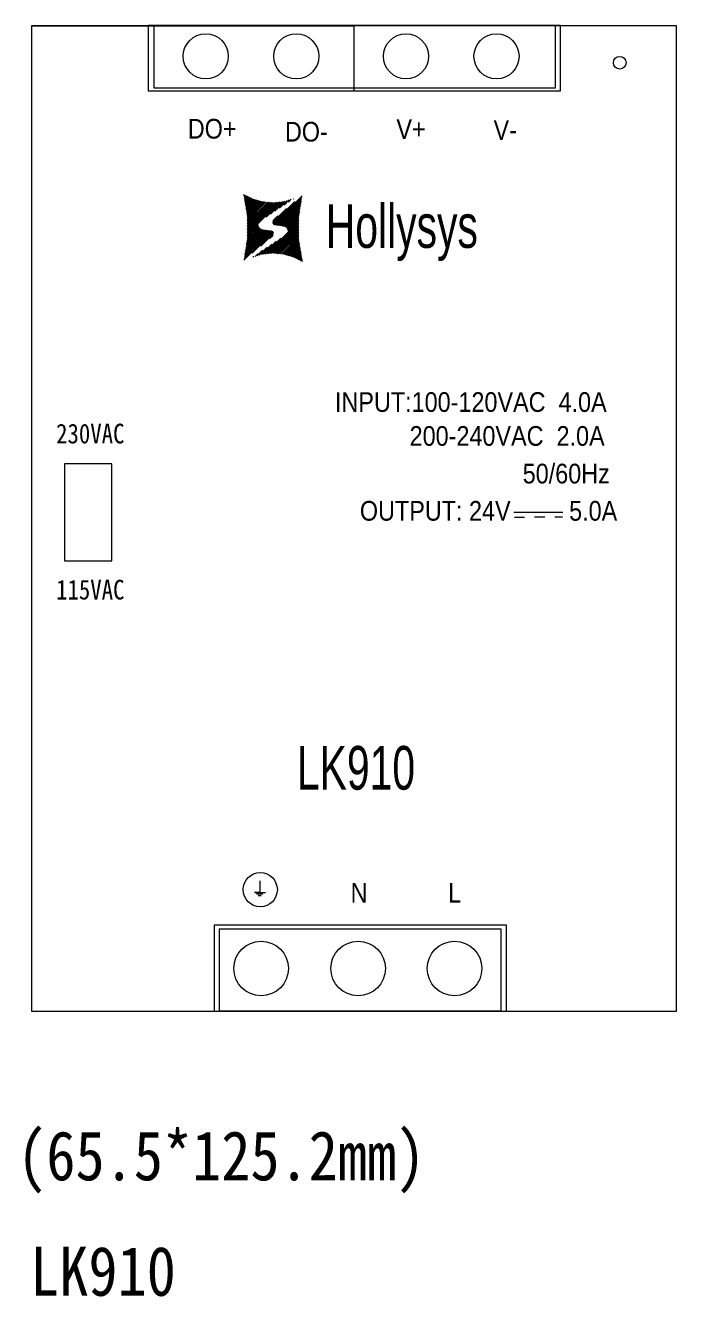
# Model space of a CAD drawing. Header units: millimetres. Extents: x 33157 to 59611, y -29750 to 1750.
# Drawn here: x 53518.7 to 53584.8, y 151.6 to 280.7 of the extents above; entities that cross this region are included whole.
import ezdxf

# ---------------------------------------------------------------- set-up
doc = ezdxf.new("R2010")
doc.units = ezdxf.units.MM
doc.layers.get('0').update_dxf_attribs({"lineweight": 18})
doc.layers.add('细实线', color=7, linetype='Continuous', lineweight=20)
doc.styles.add('HZ', font='arial.ttf')
doc.styles.add('STYLE1', font='')
doc.styles.add('YLT_Grid', font='', dxfattribs={"width": 0.85})
doc.styles.get('STYLE1').set_extended_font_data('宋体')
doc.styles.get('YLT_Grid').set_extended_font_data('宋体')

# ---------------------------------------------------------------- blocks, each defined once
blk = doc.blocks.new('*X57')
at = {"color": 0}
for p, q in [((55150.59, 555.44), (55152.85, 557.69)), ((55150.66, 555.36), (55153.59, 558.28)), ((55150.77, 555.31), (55153.56, 558.1)), ((55150.9, 555.29), (55153.53, 557.92)), ((55151.04, 555.28), (55153.5, 557.74)), ((55151.17, 555.26), (55153.47, 557.56)), ((55151.31, 555.24), (55153.44, 557.38)), ((55150.57, 555.56), (55151.98, 556.98)), ((55150.6, 555.75), (55151.11, 556.26)), ((55151.44, 555.23), (55153.42, 557.2)), ((55151.58, 555.21), (55153.39, 557.02)), ((55151.7, 555.18), (55153.36, 556.84)), ((55151.82, 555.14), (55153.33, 556.66)), ((55151.91, 555.09), (55153.3, 556.48)), ((55151.99, 555.02), (55153.27, 556.3)), ((55152.06, 554.93), (55153.24, 556.12)), ((55149.97, 552.39), (55153.24, 555.66)), ((55150.14, 552.41), (55153.24, 555.51)), ((55150.31, 552.42), (55153.24, 555.36)), ((55150.48, 552.44), (55153.24, 555.21)), ((55150.64, 552.45), (55153.24, 555.06)), ((55150.78, 552.44), (55153.24, 554.9)), ((55152.1, 554.82), (55153.24, 555.96)), ((55152.11, 554.68), (55153.24, 555.81)), ((55149.63, 552.36), (55150.95, 553.67)), ((55149.8, 552.37), (55151.41, 553.98)), ((55150.91, 552.42), (55153.25, 554.75)), ((55151.05, 552.41), (55153.25, 554.6)), ((55151.19, 552.4), (55153.25, 554.45)), ((55151.33, 552.39), (55153.25, 554.3)), ((55151.47, 552.37), (55153.25, 554.15)), ((55151.61, 552.36), (55153.25, 554)), ((55151.74, 552.33), (55153.25, 553.85)), ((55151.85, 552.3), (55153.27, 553.71)), ((55151.97, 552.27), (55153.29, 553.58)), ((55148.8, 552.13), (55149.12, 552.44)), ((55149.02, 552.19), (55149.57, 552.75)), ((55149.23, 552.26), (55150.03, 553.06)), ((55149.45, 552.32), (55150.49, 553.36)), ((55152.09, 552.23), (55153.31, 553.46)), ((55152.21, 552.2), (55153.33, 553.33)), ((55152.33, 552.17), (55153.36, 553.2)), ((55152.45, 552.13), (55153.38, 553.07)), ((55152.56, 552.1), (55153.4, 552.94)), ((55152.68, 552.07), (55153.42, 552.81)), ((55152.78, 552.01), (55153.44, 552.68)), ((55152.88, 551.96), (55153.47, 552.55)), ((55152.98, 551.91), (55153.49, 552.42)), ((55153.09, 551.86), (55153.51, 552.29)), ((55148.59, 552.07), (55148.66, 552.14)), ((55153.19, 551.81), (55153.53, 552.16)), ((55153.29, 551.76), (55153.55, 552.03)), ((55153.39, 551.71), (55153.58, 551.9)), ((55153.49, 551.66), (55153.6, 551.77)), ((55153.59, 551.61), (55153.62, 551.64))]:
    blk.add_line(p, q, dxfattribs=at)
blk = doc.blocks.new('*X58')
at = {"color": 0}
for p, q in [((55147.63, 558.39), (55147.67, 558.43)), ((55147.65, 558.26), (55147.77, 558.38)), ((55147.68, 558.13), (55147.87, 558.33)), ((55147.7, 558), (55147.97, 558.28)), ((55147.72, 557.87), (55148.08, 558.23)), ((55147.74, 557.74), (55148.18, 558.18)), ((55147.76, 557.61), (55148.28, 558.13)), ((55147.79, 557.48), (55148.38, 558.08)), ((55147.81, 557.36), (55148.48, 558.03)), ((55147.83, 557.23), (55148.58, 557.98)), ((55147.85, 557.1), (55148.7, 557.95)), ((55147.87, 556.97), (55148.82, 557.91)), ((55147.9, 556.84), (55148.94, 557.88)), ((55147.92, 556.71), (55149.06, 557.85)), ((55147.94, 556.58), (55149.17, 557.81)), ((55147.96, 556.45), (55149.29, 557.78)), ((55147.98, 556.32), (55149.41, 557.75)), ((55148, 556.18), (55149.53, 557.71)), ((55148, 556.03), (55149.66, 557.69)), ((55148, 555.88), (55149.8, 557.68)), ((55148, 555.73), (55149.94, 557.66)), ((55148, 555.58), (55150.08, 557.65)), ((55148, 555.43), (55150.21, 557.64)), ((55148, 555.28), (55150.35, 557.63)), ((55148, 555.12), (55150.49, 557.61)), ((55148, 554.97), (55150.63, 557.6)), ((55148.01, 554.37), (55151.3, 557.66)), ((55148.01, 554.52), (55151.13, 557.65)), ((55148.01, 554.67), (55150.97, 557.63)), ((55148.01, 554.82), (55150.8, 557.61)), ((55149.91, 556.12), (55151.47, 557.68)), ((55150.37, 556.43), (55151.64, 557.7)), ((55150.82, 556.73), (55151.83, 557.74)), ((55151.28, 557.04), (55152.05, 557.8)), ((55151.74, 557.34), (55152.26, 557.87)), ((55152.2, 557.65), (55152.48, 557.93)), ((55152.66, 557.96), (55152.69, 557.99)), ((55147.74, 552.29), (55150.23, 554.77)), ((55147.77, 552.47), (55150.09, 554.79)), ((55147.8, 552.65), (55149.96, 554.8)), ((55147.83, 552.83), (55149.83, 554.82)), ((55147.86, 553.01), (55149.69, 554.84)), ((55147.89, 553.19), (55149.56, 554.86)), ((55147.91, 553.37), (55149.45, 554.9)), ((55147.94, 553.55), (55149.35, 554.95)), ((55147.97, 553.73), (55149.26, 555.02)), ((55148, 553.91), (55149.2, 555.1)), ((55148.01, 554.22), (55149.14, 555.35)), ((55148.01, 554.07), (55149.15, 555.21)), ((55147.66, 551.75), (55150.6, 554.69)), ((55147.69, 551.93), (55150.49, 554.73)), ((55147.72, 552.11), (55150.37, 554.76)), ((55148.52, 552.46), (55150.66, 554.6)), ((55149.39, 553.18), (55150.68, 554.47)), ((55150.26, 553.9), (55150.62, 554.25))]:
    blk.add_line(p, q, dxfattribs=at)
blk = doc.blocks.new('LK910')
at = {"layer": '细实线'}
for p, q in [((55126.09, 575.54), (55158.84, 575.54)), ((55158.84, 575.56), (55158.84, 568.95)), ((55175.08, 526.16), (55180.04, 526.16)), ((55175.13, 525.68), (55176.16, 525.68)), ((55177.18, 525.69), (55178.23, 525.69)), ((55179.23, 525.71), (55180.02, 525.71)), ((55149.29, 488.74), (55149.29, 487.57)), ((55149.29, 487.57), (55148.73, 487.57)), ((55148.81, 487.57), (55149.87, 487.57)), ((55148.95, 487.42), (55149.59, 487.42)), ((55149.12, 487.27), (55149.42, 487.27)), ((55149.59, 487.42), (55149.54, 487.42))]:
    blk.add_line(p, q, dxfattribs=at)
for points in [[(55126.09, 575.54), (55126.09, 475.54), (55191.59, 475.54), (55191.59, 575.54)], [(55138.51, 575.58), (55138.51, 569.23), (55179.31, 569.23), (55179.31, 575.58)], [(55129.44, 531.08), (55129.44, 521.23), (55134.27, 521.23), (55134.27, 531.08)], [(55144.63, 484.25), (55144.63, 475.54), (55174.31, 475.54), (55174.31, 484.25)], [(55145.17, 483.85), (55145.17, 475.57), (55173.78, 475.57), (55173.78, 483.85)]]:
    blk.add_lwpolyline(points, close=True, dxfattribs=at)
blk.add_lwpolyline([(55158.84, 575.56), (55137.93, 575.56), (55137.93, 568.95), (55179.82, 568.95), (55179.82, 575.56), (55158.84, 575.56)], dxfattribs=at)
for centre, radius in [((55143.79, 572.44), 2.29), ((55152.98, 572.44), 2.29), ((55164.12, 572.44), 2.29), ((55173.31, 572.44), 2.29), ((55185.82, 571.79), 0.646), ((55149.33, 487.86), 1.73), ((55149.41, 479.86), 2.77), ((55159.26, 479.86), 2.77), ((55169.05, 479.86), 2.77)]:
    blk.add_circle(centre, radius, dxfattribs=at)
at = {"color": 0}
for name in ['*X58', '*X57']:
    blk.add_blockref(name, (0, 0), dxfattribs=at)
at = {"color": 7, "linetype": 'Continuous', "style": 'HZ', "width": 0.67}
for s, p in [('Hollysys', (55155.98, 553)), ('LK910', (55153.05, 498.01))]:
    blk.add_text(s, height=4.432, dxfattribs=at).set_placement(p)
at = {"layer": '细实线', "style": 'YLT_Grid', "width": 0.85}
for s, p in [('230VAC', (55128.6, 533.15)), ('115VAC', (55128.6, 517.31))]:
    blk.add_text(s, height=2, dxfattribs=at).set_placement(p)
at = {"layer": '细实线', "char_height": 2, "attachment_point": 1, "style": 'YLT_Grid'}
for s, insert, width in [('{\\farial|b0|i0|c134|p2;DO+}', (55141.97, 566.09), 9.2697), ('{\\farial unicode ms|b0|i0|c134|p2;DO-}', (55151.83, 565.79), 8.1768), ('{\\farial|b0|i0|c134|p2;V\\farial unicode ms|b0|i0|c134|p2;+}', (55163.15, 566.05), 5.6629), ('{\\farial|b0|i0|c134|p2;V-}', (55173.01, 565.96), 4.5817), ('{\\farial|b0|i0|c134|p2;INPUT:100-120VAC  4.0A}', (55156.91, 538.35), 54.7498), ('{\\farial|b0|i0|c134|p2;200-240VAC  2.0A}', (55164.49, 534.91), 39.4835), ('{\\farial|b0|i0|c134|p2;50/60Hz}', (55175.97, 531.09), 17.3887), ('{\\farial|b0|i0|c134|p2;OUTPUT: 24V         5.0A}', (55159.44, 527.31), 52.0444), ('{\\farial|b0|i0|c134|p2;N}', (55158.5, 488.54), 2.6796), ('{\\farial|b0|i0|c134|p2;L}', (55168.41, 488.54), 2.125)]:
    blk.add_mtext(s, dxfattribs=dict(at, insert=insert, width=width))

msp = doc.modelspace()

# ---------------------------------------------------------------- block references
at = {"layer": '细实线'}
msp.add_blockref('LK910', (-1606.78, -294.91), dxfattribs=at)

# ---------------------------------------------------------------- texts
at = {"color": 0, "style": 'STYLE1', "width": 0.87}
for s, p in [('(65.5*125.2mm)', (53517.87, 163.45)), ('LK910', (53519.18, 151.73))]:
    msp.add_text(s, height=5, dxfattribs=at).set_placement(p)

doc.saveas('drawing.dxf')
